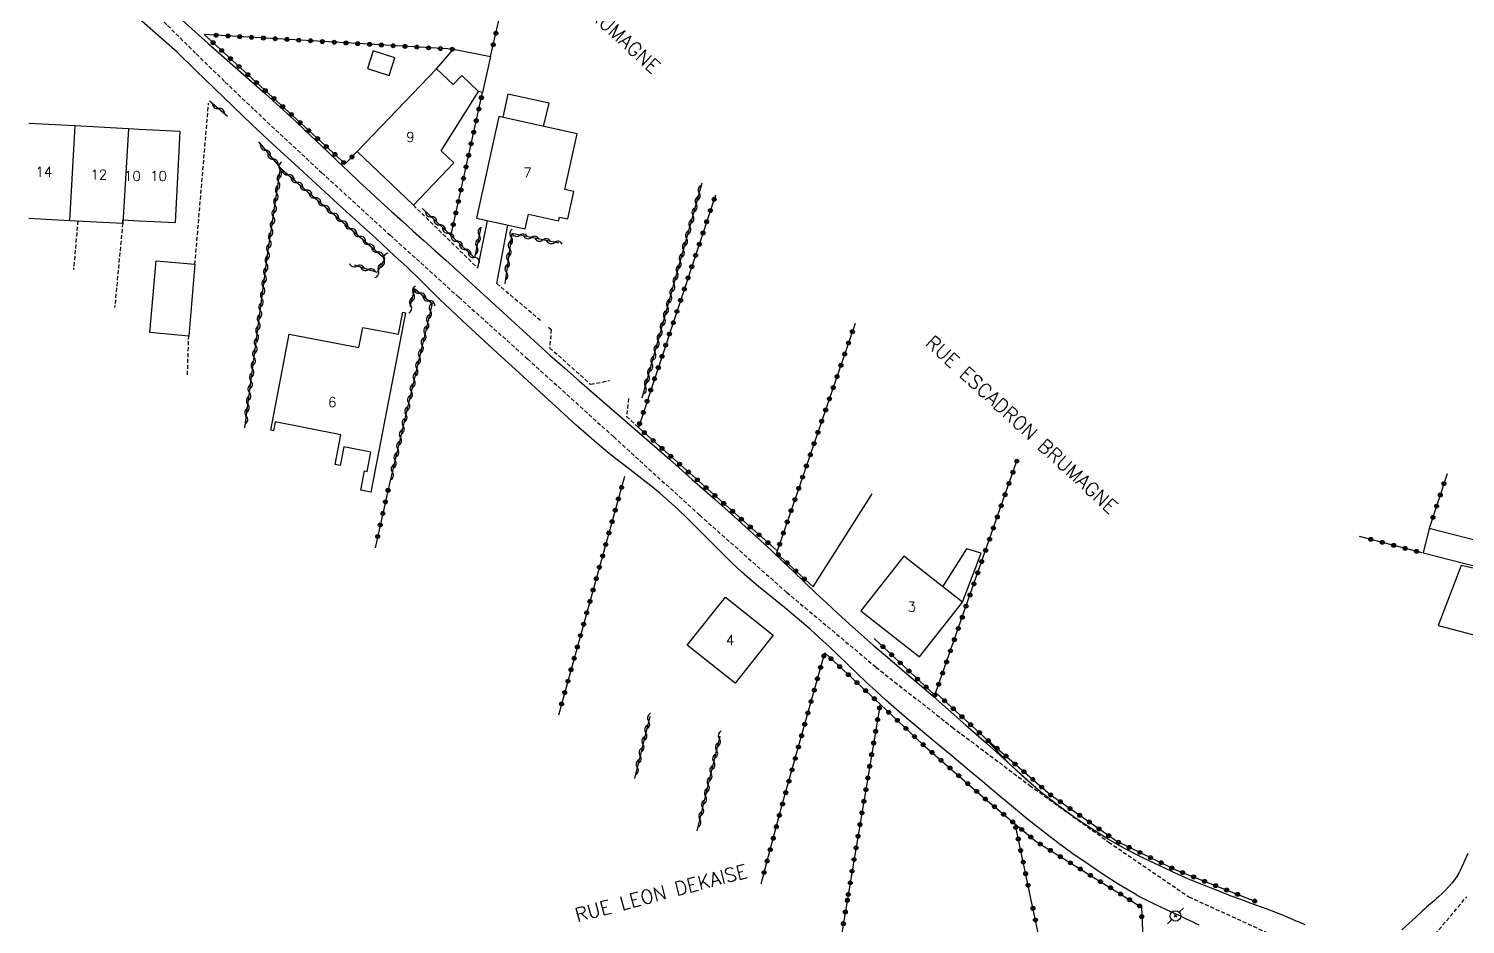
# Model space of a CAD drawing. Header units: millimetres. Extents: x 163000 to 164000, y 152000 to 153000.
# Drawn here: x 163000 to 163182.2, y 152667.5 to 152781.2 of the extents above; entities that cross this region are included whole.
import ezdxf
from ezdxf.enums import TextEntityAlignment as Align

# ---------------------------------------------------------------- set-up
doc = ezdxf.new("R2010")
doc.units = ezdxf.units.MM
doc.linetypes.add('DASHED', pattern=[0.75, 0.5, -0.25])
doc.layers.get('0').update_dxf_attribs({"linetype": 'CONTINUOUS'})
for name, color, linetype in [('W0001', 6, 'DASHED'), ('W0008', 7, 'CONTINUOUS'), ('W0017', 7, 'CONTINUOUS'), ('W0101', 7, 'CONTINUOUS'), ('W0104', 1, 'CONTINUOUS'), ('W0112', 1, 'DASHED'), ('W0310', 3, 'CONTINUOUS'), ('W0323', 7, 'CONTINUOUS'), ('W0473', 7, 'CONTINUOUS'), ('W0989', 7, 'CONTINUOUS'), ('W0991', 7, 'CONTINUOUS'), ('W1102', 7, 'CONTINUOUS')]:
    doc.layers.add(name, color=color, linetype=linetype)
doc.styles.get("Standard").update_dxf_attribs({"font": 'romans.shx', "width": 0.85})

# ---------------------------------------------------------------- blocks, each defined once
blk = doc.blocks.new('T473')
for p, q in [((-0.166667, 0.166667), (0.166667, -0.166667)), ((-0.166667, -0.166667), (0.166667, 0.166667)), ((0.500001, 0.500001), (1.000002, 1.000002)), ((-1.000002, -1.000002), (-0.500001, -0.500001))]:
    blk.add_line(p, q)
blk.add_ellipse((0, 0), major_axis=(0.471405, 0.471405), ratio=1, start_param=5.4977871438, end_param=11.780972451)
blk = doc.blocks.new('t323o')
at = {"color": 0, "linetype": 'Continuous'}
for radius in [0.25, 0.15]:
    blk.add_circle((0, 0), radius, dxfattribs=at)
blk = doc.blocks.new('t310o')
at = {"color": 0, "linetype": 'Continuous'}
for centre, start, end in [((-0.5, 0.38), 216.8699, 323.1304), ((0.5, -0.37), 36.8699, 143.1303)]:
    blk.add_arc(centre, 0.625, start, end, dxfattribs=at)

msp = doc.modelspace()

# ---------------------------------------------------------------- linework, layer by layer
at = {"layer": 'W0001'}
for points in [[(163014, 152785.19), (163017.61, 152781.56), (163021.25, 152777.96), (163024.92, 152774.39), (163028.62, 152770.85), (163037.19, 152762.85), (163045.85, 152754.95), (163054.55, 152747.09), (163063.27, 152739.26), (163074.2, 152729.36), (163085.11, 152719.42), (163096.15, 152709.63), (163107.47, 152700.15), (163117.14, 152692.53), (163126.98, 152685.13), (163136.99, 152677.95), (163147.15, 152671)], [(163147.15, 152671), (163172.57, 152659.38)], [(163172.57, 152659.38), (163182.41, 152671)]]:
    msp.add_lwpolyline(points, dxfattribs=at)
at = {"layer": 'W0008'}
for points in [[(163014, 152787.2), (163022.76, 152779.27)], [(163018.85, 152778.16), (163014, 152782.41)], [(163022.76, 152779.27), (163025.18, 152777.18), (163027.6, 152775.06), (163029.99, 152772.93), (163032.37, 152770.77), (163033.75, 152769.5), (163035.12, 152768.21), (163036.48, 152766.92), (163037.84, 152765.62), (163039.2, 152764.32), (163040.56, 152763.02), (163041.93, 152761.73), (163043.3, 152760.45), (163044.66, 152759.2), (163046.03, 152757.96), (163047.4, 152756.72), (163048.78, 152755.48), (163050.15, 152754.25), (163051.53, 152753.02), (163052.9, 152751.78), (163054.27, 152750.54), (163055.75, 152749.19), (163057.23, 152747.84), (163058.7, 152746.49), (163060.18, 152745.13), (163061.65, 152743.77), (163063.13, 152742.42), (163064.62, 152741.08), (163066.11, 152739.74), (163067.99, 152738.07), (163069.88, 152736.41), (163071.78, 152734.76), (163073.68, 152733.12), (163075.58, 152731.47), (163077.48, 152729.83), (163079.38, 152728.18), (163081.27, 152726.52), (163084.16, 152723.96), (163087.06, 152721.41), (163089.93, 152718.84), (163092.79, 152716.24), (163094.21, 152714.93), (163095.62, 152713.6), (163097.03, 152712.26), (163098.42, 152710.92), (163099.82, 152709.58), (163101.23, 152708.25), (163102.64, 152706.93), (163104.08, 152705.62), (163105.58, 152704.28), (163107.1, 152702.95), (163108.63, 152701.64), (163110.16, 152700.33), (163111.7, 152699.03), (163113.24, 152697.72), (163114.77, 152696.41), (163116.29, 152695.08), (163118.89, 152692.79), (163121.48, 152690.48), (163124.07, 152688.17), (163126.64, 152685.84)], [(163124.92, 152682.31), (163122.96, 152683.95), (163121.01, 152685.59), (163119.06, 152687.23), (163117.11, 152688.87), (163115, 152690.64), (163112.88, 152692.4), (163110.77, 152694.18), (163108.7, 152695.99), (163107.48, 152697.09), (163106.28, 152698.21), (163105.09, 152699.34), (163103.91, 152700.47), (163102.72, 152701.61), (163101.53, 152702.74), (163100.33, 152703.86), (163099.11, 152704.96), (163098.04, 152705.89), (163096.96, 152706.8), (163095.86, 152707.69), (163094.76, 152708.59), (163093.66, 152709.48), (163092.57, 152710.38), (163091.49, 152711.3), (163090.43, 152712.23), (163089.24, 152713.33), (163088.08, 152714.46), (163086.94, 152715.61), (163085.81, 152716.76), (163084.67, 152717.91), (163083.53, 152719.05), (163082.36, 152720.17), (163081.16, 152721.26), (163080.06, 152722.21), (163078.93, 152723.14), (163077.78, 152724.04), (163076.63, 152724.93), (163075.47, 152725.82), (163074.32, 152726.72), (163073.18, 152727.63), (163072.06, 152728.56), (163069.43, 152730.86), (163066.85, 152733.2), (163064.29, 152735.57), (163061.73, 152737.93), (163059.48, 152739.99), (163057.24, 152742.06), (163055, 152744.13), (163052.78, 152746.22), (163052.17, 152746.8), (163051.57, 152747.39), (163050.97, 152747.98), (163050.37, 152748.57), (163049.77, 152749.16), (163049.17, 152749.75), (163048.56, 152750.33), (163047.95, 152750.92), (163046.87, 152751.93), (163045.78, 152752.94), (163044.69, 152753.94), (163043.6, 152754.94), (163042.5, 152755.94), (163041.4, 152756.93), (163040.31, 152757.93), (163039.22, 152758.93), (163036.48, 152761.45), (163033.74, 152763.96), (163031.02, 152766.48), (163028.3, 152769.02), (163025.92, 152771.29), (163023.55, 152773.56), (163021.2, 152775.85), (163018.85, 152778.16)], [(163152.79, 152671), (163152.42, 152671.14), (163152.05, 152671.28), (163151.68, 152671.42), (163151.31, 152671.57), (163149.91, 152672.12), (163148.51, 152672.67), (163147.11, 152673.25), (163145.73, 152673.86), (163143.48, 152674.91), (163141.23, 152675.99), (163139.02, 152677.13), (163136.85, 152678.36), (163134.65, 152679.74), (163132.5, 152681.19), (163130.4, 152682.72), (163128.36, 152684.33), (163126.46, 152685.97), (163124.62, 152687.68), (163122.85, 152689.46), (163121.15, 152691.31)], [(163140.94, 152671), (163140.78, 152671.09), (163140.62, 152671.18), (163140.45, 152671.27), (163140.29, 152671.36), (163138.28, 152672.55), (163136.3, 152673.81), (163134.37, 152675.12), (163132.45, 152676.46), (163130.52, 152677.87), (163128.62, 152679.31), (163126.75, 152680.79), (163124.92, 152682.31)], [(163182.55, 152676.48), (163181.63, 152674.43), (163181.39, 152673.99), (163181.14, 152673.57), (163180.86, 152673.16), (163180.56, 152672.76), (163180.15, 152672.3), (163179.73, 152671.85), (163179.29, 152671.42), (163178.83, 152671)], [(163148.47, 152667.38), (163148.09, 152667.57), (163147.71, 152667.76), (163146.87, 152668.18), (163146.02, 152668.58), (163145.17, 152668.97), (163144.32, 152669.36), (163143.46, 152669.75), (163142.62, 152670.15), (163141.77, 152670.57), (163140.94, 152671)], [(163161.93, 152667.44), (163161.36, 152667.68), (163160.79, 152667.92), (163160.22, 152668.17), (163159.65, 152668.41), (163159.07, 152668.65), (163158.5, 152668.88), (163157.79, 152669.16), (163157.08, 152669.43), (163156.36, 152669.69), (163155.65, 152669.95), (163154.93, 152670.21), (163154.22, 152670.47), (163153.5, 152670.74), (163152.79, 152671)], [(163178.83, 152671), (163178.58, 152670.78), (163178.33, 152670.55), (163178.07, 152670.33), (163177.82, 152670.11), (163177.56, 152669.89), (163177.31, 152669.67), (163177.06, 152669.45), (163176.81, 152669.22), (163175.94, 152668.41), (163175.07, 152667.59), (163174.16, 152666.8)]]:
    msp.add_lwpolyline(points, dxfattribs=at)
at = {"layer": 'W0017'}
for points in [[(163056.97, 152750.77), (163058.21, 152756.79)], [(163059.36, 152748.82), (163060.79, 152756.23)], [(163099.5, 152710.32), (163106.98, 152722.15)]]:
    msp.add_lwpolyline(points, dxfattribs=at)
at = {"layer": 'W0101'}
for points in [[(163048.79, 152758.75), (163053.92, 152764.12), (163052.31, 152765.67), (163057.06, 152773.19), (163054.93, 152775.23), (163053.83, 152774.07), (163051.72, 152776.08), (163041.67, 152765.57)], [(163005.85, 152768.81), (163000, 152769.11)], [(163012.64, 152768.45), (163005.85, 152768.81)], [(163014, 152768.38), (163012.64, 152768.45)], [(163014, 152756.79), (163018.6, 152756.55), (163019.21, 152768.11), (163014, 152768.38)], [(163041.67, 152765.57), (163048.79, 152758.75)], [(163000, 152757.1), (163005.16, 152756.83)], [(163005.16, 152756.83), (163011.92, 152756.47), (163011.94, 152756.9)], [(163011.94, 152756.9), (163014, 152756.79)]]:
    msp.add_lwpolyline(points, dxfattribs=at)
for points in [[(163063.41, 152757.62), (163067.21, 152756.78), (163067.31, 152757.24), (163068.37, 152757.01), (163069.14, 152760.5), (163068.02, 152760.74), (163069.58, 152767.82), (163059.65, 152770.01), (163056.8, 152757.11), (163062.99, 152755.74), (163063.41, 152757.62)], [(163042.37, 152743.25), (163046.89, 152742.38), (163047.44, 152745.19), (163047.8, 152745.12), (163043.41, 152722.33), (163042.14, 152722.58), (163042.61, 152725.04), (163042.94, 152724.97), (163043.41, 152727.42), (163039.96, 152728.08), (163039.51, 152725.73), (163038.88, 152725.85), (163039.61, 152729.64), (163031.28, 152731.25), (163031.06, 152730.14), (163030.7, 152730.21), (163033.05, 152742.41), (163041.88, 152740.71), (163042.37, 152743.25)], [(163195.48, 152719.16), (163187, 152721.33), (163185.56, 152715.7), (163177.66, 152717.72), (163176.87, 152714.63), (163193.26, 152710.44)], [(163105.57, 152707.28), (163112.99, 152701.44), (163118.44, 152708.37), (163111.02, 152714.21)], [(163181.72, 152713.06), (163178.8, 152705.43), (163186.71, 152703.35), (163186.99, 152706.13), (163188.8, 152706.13), (163189.63, 152711.26), (163181.72, 152713.06)], [(163088.37, 152709.02), (163094.44, 152704.19), (163089.61, 152698.12), (163083.54, 152702.95), (163088.37, 152709.02)]]:
    msp.add_lwpolyline(points, close=True, dxfattribs=at)
at = {"layer": 'W0104'}
for points in [[(163042.98, 152776.09), (163045.72, 152775.23), (163046.42, 152777.48), (163043.69, 152778.33), (163042.98, 152776.09)], [(163021.08, 152751.26), (163020.29, 152742.15), (163015.36, 152742.59), (163016.16, 152751.69), (163021.08, 152751.26)]]:
    msp.add_lwpolyline(points, close=True, dxfattribs=at)
for points in [[(163051.72, 152776.08), (163053.89, 152778.54), (163058.58, 152777.65), (163057.57, 152773.07), (163057.06, 152773.19)], [(163065.31, 152768.76), (163066.03, 152771.72), (163060.77, 152772.84), (163060.12, 152769.91)], [(163118.44, 152708.37), (163120.83, 152714.62), (163118.96, 152715.14), (163115.92, 152710.35)]]:
    msp.add_lwpolyline(points, dxfattribs=at)
at = {"layer": 'W0112'}
for points in [[(163021.08, 152751.26), (163022.81, 152771.7)], [(163048.79, 152758.75), (163056.97, 152750.77)], [(163006.23, 152756.77), (163005.68, 152750.6)], [(163011.92, 152756.47), (163010.9, 152745.77)], [(163059.36, 152748.82), (163064.96, 152744.13)], [(163065.93, 152743.27), (163066.27, 152742.99), (163066.08, 152740.67), (163071.27, 152736.03), (163073.66, 152736.5)], [(163020.14, 152737.24), (163020.29, 152742.15)], [(163076.09, 152734.21), (163075.83, 152731.94), (163077.34, 152730.56)]]:
    msp.add_lwpolyline(points, dxfattribs=at)
at = {"layer": 'W0310'}
for points in [[(163022.94, 152772), (163025.22, 152770.06)], [(163029.13, 152766.82), (163031.94, 152763.45)], [(163027.41, 152730.52), (163030.35, 152752.72), (163031.94, 152763.45), (163045.19, 152752), (163044.21, 152750.2), (163041.31, 152751.15)], [(163077.83, 152734.31), (163085.42, 152761.6)], [(163057.36, 152755.98), (163056.53, 152752.08), (163049.96, 152758.33)], [(163067.23, 152753.93), (163061.27, 152755.18), (163060.38, 152748.77)], [(163048.4, 152745.9), (163048.96, 152748.15), (163051.16, 152746.27), (163045.77, 152723.44)], [(163078.77, 152693.86), (163076.83, 152686)], [(163084.79, 152679.38), (163087.69, 152691.39)]]:
    msp.add_lwpolyline(points, dxfattribs=at)
at = {"layer": 'W0323'}
for points in [[(163058.58, 152777.65), (163060.22, 152784.77)], [(163022.27, 152780.41), (163040.14, 152764.01), (163041.67, 152765.57)], [(163053.89, 152778.54), (163022.27, 152780.41)], [(163053.53, 152754.84), (163057.57, 152773.07)], [(163087.12, 152760.03), (163077.34, 152730.56), (163094.89, 152714.93)], [(163104.84, 152743.74), (163094.87, 152714.62), (163099.5, 152710.32)], [(163107.26, 152703.76), (163114.95, 152696.57), (163125.35, 152726.3)], [(163179.93, 152724.68), (163177.66, 152717.72)], [(163045.77, 152723.44), (163043.93, 152715.26)], [(163075.59, 152724.34), (163067.19, 152694.03)], [(163176.76, 152714.65), (163168.79, 152716.74)], [(163092.89, 152672.64), (163095.55, 152682.53), (163100.97, 152701.96), (163108.01, 152695.45), (163103.91, 152671)], [(163108.01, 152695.45), (163113.39, 152690.36), (163121.36, 152683.4), (163127.78, 152678.01), (163139.05, 152671)], [(163115.07, 152696.89), (163121.15, 152691.31), (163129.59, 152683.96), (163138.01, 152678.04), (163145.6, 152674.37), (163154.12, 152671)], [(163127.08, 152671), (163125.12, 152680.25)], [(163103.91, 152671), (163100.12, 152648.36)], [(163139.05, 152671), (163141.14, 152669.7), (163141.96, 152651.25), (163137.53, 152650.16), (163132.99, 152648.57), (163131.9, 152648.25), (163127.08, 152671)], [(163154.12, 152671), (163155.66, 152670.39)]]:
    msp.add_lwpolyline(points, dxfattribs=at)
at = {"layer": 'W1102'}
for points in [[(163005.85, 152768.81), (163005.16, 152756.83)], [(163012.64, 152768.45), (163011.92, 152756.47)]]:
    msp.add_lwpolyline(points, dxfattribs=at)

# ---------------------------------------------------------------- block references
at = {"layer": 'W0310'}
for p, rotation in [((163024.08, 152771.03), 319.6741655771381), ((163030.02, 152765.75), 309.849913955541), ((163030.98, 152764.6), 309.849913955541), ((163031.69, 152761.73), 81.55247311336689), ((163031.91, 152763.22), 81.55247311336689), ((163032.9, 152762.62), 319.1819271936199), ((163031.47, 152760.25), 81.55247311336689), ((163034.03, 152761.64), 319.1819271936199), ((163035.17, 152760.66), 319.1819271936199), ((163085.06, 152760.33), 74.46838943445539), ((163031.25, 152758.76), 81.55247311336689), ((163036.31, 152759.68), 319.1819271936199), ((163037.44, 152758.7), 319.1819271936199), ((163084.66, 152758.88), 74.46838943445539), ((163031.03, 152757.28), 81.55247311336689), ((163038.58, 152757.72), 319.1819271936199), ((163039.71, 152756.74), 319.1819271936199), ((163051.05, 152757.29), 136.3971836416907), ((163084.26, 152757.44), 74.46838943445539), ((163030.59, 152754.31), 81.55247311336689), ((163030.81, 152755.8), 81.55247311336689), ((163040.85, 152755.76), 319.1819271936199), ((163041.98, 152754.78), 319.1819271936199), ((163052.13, 152756.26), 136.3971836416907), ((163053.22, 152755.22), 136.3971836416907), ((163057.14, 152754.95), 257.9574257922759), ((163061.2, 152754.71), 262.1309166021242), ((163062.28, 152754.96), 168.1617947389206), ((163083.45, 152754.55), 74.46838943445539), ((163083.86, 152755.99), 74.46838943445539), ((163030.36, 152752.83), 81.55247311336689), ((163043.12, 152753.8), 319.1819271936199), ((163044.25, 152752.81), 319.1819271936199), ((163054.31, 152754.19), 136.3971836416907), ((163055.39, 152753.15), 136.3971836416907), ((163056.83, 152753.48), 257.9574257922759), ((163061, 152753.23), 262.1309166021242), ((163063.74, 152754.66), 168.1617947389206), ((163065.21, 152754.35), 168.1617947389206), ((163066.68, 152754.04), 168.1617947389206), ((163083.05, 152753.1), 74.46838943445539), ((163030.17, 152751.34), 82.44714431148674), ((163045.07, 152751.78), 241.4486120844136), ((163056.48, 152752.12), 136.3971836416907), ((163060.79, 152751.74), 262.1309166021242), ((163082.65, 152751.66), 74.46838943445539), ((163029.97, 152749.86), 82.44714431148674), ((163041.64, 152751.05), 161.7228890819026), ((163043.06, 152750.58), 161.7228890819026), ((163044.35, 152750.46), 241.4486120844136), ((163060.59, 152750.25), 262.1309166021242), ((163082.25, 152750.21), 74.46838943445539), ((163029.77, 152748.37), 82.44714431148674), ((163048.81, 152747.53), 76.12245696888091), ((163049.61, 152747.6), 319.4556088013183), ((163081.45, 152747.32), 74.46838943445539), ((163081.85, 152748.76), 74.46838943445539), ((163029.38, 152745.39), 82.44714431148674), ((163029.57, 152746.88), 82.44714431148674), ((163048.45, 152746.08), 76.12245696888091), ((163050.75, 152746.62), 319.4556088013183), ((163050.94, 152745.34), 256.7186402945338), ((163081.04, 152745.87), 74.46838943445539), ((163029.18, 152743.91), 82.44714431148674), ((163050.6, 152743.88), 256.7186402945338), ((163080.64, 152744.43), 74.46838943445539), ((163028.98, 152742.42), 82.44714431148674), ((163050.25, 152742.42), 256.7186402945338), ((163080.24, 152742.98), 74.46838943445539), ((163028.79, 152740.93), 82.44714431148674), ((163049.91, 152740.96), 256.7186402945338), ((163079.44, 152740.09), 74.46838943445539), ((163079.84, 152741.54), 74.46838943445539), ((163028.39, 152737.96), 82.44714431148674), ((163028.59, 152739.45), 82.44714431148674), ((163049.22, 152738.04), 256.7186402945338), ((163049.56, 152739.5), 256.7186402945338), ((163079.04, 152738.65), 74.46838943445539), ((163028.19, 152736.47), 82.44714431148674), ((163048.88, 152736.58), 256.7186402945338), ((163078.63, 152737.2), 74.46838943445539), ((163028, 152734.99), 82.44714431148674), ((163048.53, 152735.12), 256.7186402945338), ((163078.23, 152735.76), 74.46838943445539), ((163027.8, 152733.5), 82.44714431148674), ((163048.19, 152733.66), 256.7186402945338), ((163027.6, 152732.01), 82.44714431148674), ((163047.5, 152730.74), 256.7186402945338), ((163047.84, 152732.2), 256.7186402945338), ((163047.15, 152729.28), 256.7186402945338), ((163046.81, 152727.82), 256.7186402945338), ((163046.46, 152726.36), 256.7186402945338), ((163046.12, 152724.9), 256.7186402945338), ((163078.63, 152693.28), 256.1443374210648), ((163078.27, 152691.82), 256.1443374210648), ((163087.61, 152691.04), 76.40844009749173), ((163077.55, 152688.91), 256.1443374210648), ((163077.91, 152690.37), 256.1443374210648), ((163087.26, 152689.58), 76.40844009749173), ((163077.19, 152687.45), 256.1443374210648), ((163086.9, 152688.12), 76.40844009749173), ((163086.2, 152685.21), 76.40844009749173), ((163086.55, 152686.67), 76.40844009749173), ((163085.85, 152683.75), 76.40844009749173), ((163085.49, 152682.29), 76.40844009749173), ((163085.14, 152680.83), 76.40844009749173)]:
    msp.add_blockref('t310o', p, dxfattribs=dict(at, rotation=rotation))
at = {"layer": 'W0323'}
for p, rotation in [((163059.26, 152780.58), 77.05395318295172), ((163023.38, 152779.4), 317.4366500568013), ((163023.77, 152780.33), 176.6058744692284), ((163025.27, 152780.24), 176.6058744692284), ((163026.77, 152780.15), 176.6058744692284), ((163028.26, 152780.06), 176.6058744692284), ((163029.76, 152779.97), 176.6058744692284), ((163031.26, 152779.88), 176.6058744692284), ((163032.76, 152779.79), 176.6058744692284), ((163034.25, 152779.7), 176.6058744692284), ((163035.75, 152779.62), 176.6058744692284), ((163037.25, 152779.53), 176.6058744692284), ((163038.75, 152779.44), 176.6058744692284), ((163040.24, 152779.35), 176.6058744692284), ((163041.74, 152779.26), 176.6058744692284), ((163043.24, 152779.17), 176.6058744692284), ((163044.73, 152779.08), 176.6058744692284), ((163046.23, 152778.99), 176.6058744692284), ((163047.73, 152778.91), 176.6058744692284), ((163049.23, 152778.82), 176.6058744692284), ((163058.92, 152779.12), 77.05395318295172), ((163024.48, 152778.39), 317.4366500568013), ((163025.59, 152777.37), 317.4366500568013), ((163050.72, 152778.73), 176.6058744692284), ((163052.22, 152778.64), 176.6058744692284), ((163053.72, 152778.55), 176.6058744692284), ((163026.69, 152776.36), 317.4366500568013), ((163027.8, 152775.34), 317.4366500568013), ((163028.9, 152774.33), 317.4366500568013), ((163030.01, 152773.31), 317.4366500568013), ((163031.11, 152772.3), 317.4366500568013), ((163057.42, 152772.41), 77.51453261685272), ((163032.22, 152771.28), 317.4366500568013), ((163033.32, 152770.27), 317.4366500568013), ((163057.1, 152770.95), 77.51453261685272), ((163034.43, 152769.25), 317.4366500568013), ((163035.53, 152768.24), 317.4366500568013), ((163056.45, 152768.02), 77.51453261685272), ((163056.77, 152769.48), 77.51453261685272), ((163036.64, 152767.22), 317.4366500568013), ((163037.74, 152766.21), 317.4366500568013), ((163056.12, 152766.55), 77.51453261685272), ((163038.85, 152765.2), 317.4366500568013), ((163039.95, 152764.18), 317.4366500568013), ((163041.01, 152764.89), 45.71625599410378), ((163055.8, 152765.09), 77.51453261685272), ((163055.48, 152763.62), 77.51453261685272), ((163054.83, 152760.7), 77.51453261685272), ((163055.15, 152762.16), 77.51453261685272), ((163054.5, 152759.23), 77.51453261685272), ((163086.95, 152759.5), 251.6251737186566), ((163054.18, 152757.77), 77.51453261685272), ((163086.48, 152758.08), 251.6251737186566), ((163053.85, 152756.3), 77.51453261685272), ((163085.53, 152755.23), 251.6251737186566), ((163086, 152756.66), 251.6251737186566), ((163085.06, 152753.81), 251.6251737186566), ((163084.59, 152752.39), 251.6251737186566), ((163084.11, 152750.96), 251.6251737186566), ((163083.17, 152748.11), 251.6251737186566), ((163083.64, 152749.54), 251.6251737186566), ((163082.69, 152746.69), 251.6251737186566), ((163082.22, 152745.27), 251.6251737186566), ((163081.28, 152742.42), 251.6251737186566), ((163081.75, 152743.84), 251.6251737186566), ((163104.48, 152742.7), 251.0967635019495), ((163080.8, 152741), 251.6251737186566), ((163103.99, 152741.28), 251.0967635019495), ((163080.33, 152739.57), 251.6251737186566), ((163103.51, 152739.86), 251.0967635019495), ((163079.86, 152738.15), 251.6251737186566), ((163102.54, 152737.02), 251.0967635019495), ((163103.02, 152738.44), 251.0967635019495), ((163078.91, 152735.3), 251.6251737186566), ((163079.38, 152736.73), 251.6251737186566), ((163102.05, 152735.6), 251.0967635019495), ((163078.44, 152733.88), 251.6251737186566), ((163101.57, 152734.18), 251.0967635019495), ((163077.97, 152732.46), 251.6251737186566), ((163100.59, 152731.35), 251.0967635019495), ((163101.08, 152732.77), 251.0967635019495), ((163077.49, 152731.03), 251.6251737186566), ((163078.09, 152729.89), 318.3242761848844), ((163100.11, 152729.93), 251.0967635019495), ((163079.21, 152728.9), 318.3242761848844), ((163080.33, 152727.9), 318.3242761848844), ((163099.62, 152728.51), 251.0967635019495), ((163081.45, 152726.9), 318.3242761848844), ((163082.57, 152725.9), 318.3242761848844), ((163099.14, 152727.09), 251.0967635019495), ((163125.34, 152726.28), 70.71418581828152), ((163083.69, 152724.91), 318.3242761848844), ((163098.16, 152724.25), 251.0967635019495), ((163098.65, 152725.67), 251.0967635019495), ((163124.85, 152724.87), 70.71418581828152), ((163045.58, 152722.58), 257.3121666582761), ((163075.2, 152722.94), 254.5062332199418), ((163084.81, 152723.91), 318.3242761848844), ((163085.93, 152722.91), 318.3242761848844), ((163097.68, 152722.83), 251.0967635019495), ((163124.35, 152723.45), 70.71418581828152), ((163179.52, 152723.42), 251.9266292423082), ((163045.25, 152721.11), 257.3121666582761), ((163074.8, 152721.49), 254.5062332199418), ((163087.05, 152721.92), 318.3242761848844), ((163088.17, 152720.92), 318.3242761848844), ((163097.19, 152721.41), 251.0967635019495), ((163123.36, 152720.62), 70.71418581828152), ((163123.86, 152722.03), 70.71418581828152), ((163178.59, 152720.57), 251.9266292423082), ((163179.06, 152721.99), 251.9266292423082), ((163044.92, 152719.65), 257.3121666582761), ((163074, 152718.6), 254.5062332199418), ((163074.4, 152720.05), 254.5062332199418), ((163089.29, 152719.92), 318.3242761848844), ((163090.41, 152718.92), 318.3242761848844), ((163096.22, 152718.57), 251.0967635019495), ((163096.71, 152719.99), 251.0967635019495), ((163122.87, 152719.2), 70.71418581828152), ((163178.12, 152719.14), 251.9266292423082), ((163044.59, 152718.19), 257.3121666582761), ((163073.6, 152717.16), 254.5062332199418), ((163091.53, 152717.93), 318.3242761848844), ((163092.65, 152716.93), 318.3242761848844), ((163095.73, 152717.15), 251.0967635019495), ((163122.37, 152717.79), 70.71418581828152), ((163044.26, 152716.72), 257.3121666582761), ((163073.2, 152715.71), 254.5062332199418), ((163093.77, 152715.93), 318.3242761848844), ((163095.25, 152715.74), 251.0967635019495), ((163121.38, 152714.96), 70.71418581828152), ((163121.88, 152716.37), 70.71418581828152), ((163170.24, 152716.36), 165.2954735728514), ((163171.69, 152715.98), 165.2954735728514), ((163173.14, 152715.6), 165.2954735728514), ((163174.59, 152715.22), 165.2954735728514), ((163072.8, 152714.26), 254.5062332199418), ((163095.1, 152714.4), 317.1705216637619), ((163096.2, 152713.38), 317.1705216637619), ((163120.89, 152713.54), 70.71418581828152), ((163176.04, 152714.83), 165.2954735728514), ((163071.99, 152711.37), 254.5062332199418), ((163072.39, 152712.82), 254.5062332199418), ((163097.3, 152712.36), 317.1705216637619), ((163098.4, 152711.34), 317.1705216637619), ((163120.39, 152712.12), 70.71418581828152), ((163071.59, 152709.93), 254.5062332199418), ((163119.89, 152710.71), 70.71418581828152), ((163071.19, 152708.48), 254.5062332199418), ((163118.9, 152707.88), 70.71418581828152), ((163119.4, 152709.29), 70.71418581828152), ((163070.79, 152707.04), 254.5062332199418), ((163118.41, 152706.46), 70.71418581828152), ((163069.99, 152704.15), 254.5062332199418), ((163070.39, 152705.59), 254.5062332199418), ((163117.91, 152705.04), 70.71418581828152), ((163069.59, 152702.7), 254.5062332199418), ((163108.36, 152702.73), 316.9058146516255), ((163116.92, 152702.21), 70.71418581828152), ((163117.42, 152703.63), 70.71418581828152), ((163069.19, 152701.26), 254.5062332199418), ((163100.86, 152701.56), 74.42745528153495), ((163101.76, 152701.22), 317.245740908772), ((163109.45, 152701.71), 316.9058146516255), ((163110.55, 152700.69), 316.9058146516255), ((163116.43, 152700.8), 70.71418581828152), ((163068.79, 152699.81), 254.5062332199418), ((163100.05, 152698.67), 74.42745528153495), ((163100.45, 152700.11), 74.42745528153495), ((163102.87, 152700.21), 317.245740908772), ((163103.97, 152699.19), 317.245740908772), ((163111.65, 152699.66), 316.9058146516255), ((163112.74, 152698.64), 316.9058146516255), ((163115.93, 152699.38), 70.71418581828152), ((163067.99, 152696.92), 254.5062332199418), ((163068.39, 152698.36), 254.5062332199418), ((163099.65, 152697.22), 74.42745528153495), ((163105.07, 152698.17), 317.245740908772), ((163106.17, 152697.15), 317.245740908772), ((163113.84, 152697.61), 316.9058146516255), ((163115.44, 152697.97), 70.71418581828152), ((163067.59, 152695.47), 254.5062332199418), ((163099.25, 152695.78), 74.42745528153495), ((163107.27, 152696.13), 317.245740908772), ((163107.92, 152694.96), 260.495783187949), ((163114.93, 152696.59), 316.9058146516255), ((163116.17, 152695.87), 317.4782244081036), ((163117.28, 152694.86), 317.4782244081036), ((163098.84, 152694.33), 74.42745528153495), ((163107.67, 152693.48), 260.495783187949), ((163109.09, 152694.42), 316.5951642398913), ((163110.18, 152693.39), 316.5951642398913), ((163118.38, 152693.85), 317.4782244081036), ((163098.04, 152691.44), 74.42745528153495), ((163098.44, 152692.89), 74.42745528153495), ((163107.43, 152692), 260.495783187949), ((163111.27, 152692.36), 316.5951642398913), ((163112.36, 152691.33), 316.5951642398913), ((163119.49, 152692.83), 317.4782244081036), ((163120.59, 152691.82), 317.4782244081036), ((163097.64, 152690), 74.42745528153495), ((163107.18, 152690.52), 260.495783187949), ((163113.46, 152690.3), 318.8682030858043), ((163121.71, 152690.82), 318.9418818029473), ((163122.84, 152689.83), 318.9418818029473), ((163097.23, 152688.55), 74.42745528153495), ((163106.93, 152689.04), 260.495783187949), ((163114.59, 152689.32), 318.8682030858043), ((163115.72, 152688.33), 318.8682030858043), ((163123.98, 152688.85), 318.9418818029473), ((163125.11, 152687.86), 318.9418818029473), ((163096.83, 152687.11), 74.42745528153495), ((163106.44, 152686.08), 260.495783187949), ((163106.68, 152687.56), 260.495783187949), ((163116.85, 152687.34), 318.8682030858043), ((163117.98, 152686.36), 318.8682030858043), ((163126.24, 152686.88), 318.9418818029473), ((163127.37, 152685.89), 318.9418818029473), ((163096.03, 152684.22), 74.42745528153495), ((163096.43, 152685.66), 74.42745528153495), ((163106.19, 152684.6), 260.495783187949), ((163119.11, 152685.37), 318.8682030858043), ((163120.23, 152684.38), 318.8682030858043), ((163128.5, 152684.91), 318.9418818029473), ((163129.63, 152683.93), 324.8747601088423), ((163095.62, 152682.77), 74.42745528153495), ((163105.94, 152683.12), 260.495783187949), ((163121.36, 152683.4), 320.008632918931), ((163122.51, 152682.43), 320.008632918931), ((163130.86, 152683.06), 324.8747601088423), ((163132.09, 152682.2), 324.8747601088423), ((163095.23, 152681.33), 74.90155240234259), ((163105.69, 152681.65), 260.495783187949), ((163123.66, 152681.47), 320.008632918931), ((163124.81, 152680.5), 320.008632918931), ((163133.31, 152681.34), 324.8747601088423), ((163134.54, 152680.48), 324.8747601088423), ((163094.84, 152679.88), 74.90155240234259), ((163105.2, 152678.69), 260.495783187949), ((163105.45, 152680.17), 260.495783187949), ((163125.21, 152679.8), 101.9645979518338), ((163125.96, 152679.54), 320.008632918931), ((163127.11, 152678.58), 320.008632918931), ((163135.77, 152679.61), 324.8747601088423), ((163137, 152678.75), 324.8747601088423), ((163094.06, 152676.98), 74.90155240234259), ((163094.45, 152678.43), 74.90155240234259), ((163104.95, 152677.21), 260.495783187949), ((163125.52, 152678.34), 101.9645979518338), ((163125.83, 152676.87), 101.9645979518338), ((163128.31, 152677.68), 328.1073817303802), ((163129.59, 152676.89), 328.1073817303802), ((163138.24, 152677.92), 334.2418807172469), ((163139.59, 152677.27), 334.2418807172469), ((163093.67, 152675.53), 74.90155240234259), ((163104.7, 152675.73), 260.495783187949), ((163126.15, 152675.4), 101.9645979518338), ((163130.86, 152676.1), 328.1073817303802), ((163132.13, 152675.31), 328.1073817303802), ((163140.95, 152676.62), 334.2418807172469), ((163142.3, 152675.97), 334.2418807172469), ((163143.65, 152675.32), 334.2418807172469), ((163093.28, 152674.08), 74.90155240234259), ((163104.45, 152674.25), 260.495783187949), ((163126.46, 152673.93), 101.9645979518338), ((163133.41, 152674.51), 328.1073817303802), ((163134.68, 152673.72), 328.1073817303802), ((163145, 152674.66), 334.2418807172469), ((163146.37, 152674.07), 338.4074097863686), ((163147.77, 152673.52), 338.4074097863686), ((163103.96, 152671.29), 260.495783187949), ((163104.21, 152672.77), 260.495783187949), ((163126.77, 152672.47), 101.9645979518338), ((163135.95, 152672.93), 328.1073817303802), ((163137.23, 152672.14), 328.1073817303802), ((163138.5, 152671.34), 328.1073817303802), ((163149.16, 152672.96), 338.4074097863686), ((163150.56, 152672.41), 338.4074097863686), ((163151.95, 152671.86), 338.4074097863686), ((163153.35, 152671.31), 338.4074097863686), ((163103.84, 152670.55), 260.495783187949), ((163127.39, 152669.53), 101.9645979518338), ((163139.64, 152670.63), 328.1073817303802), ((163140.91, 152669.84), 328.1073817303802), ((163155.52, 152670.45), 338.4074097863686), ((163103.34, 152667.59), 260.495783187949), ((163103.59, 152669.07), 260.495783187949), ((163127.7, 152668.07), 101.9645979518338), ((163141.19, 152668.47), 272.5539470735208)]:
    msp.add_blockref('t323o', p, dxfattribs=dict(at, rotation=rotation))
at = {"layer": 'W0473'}
msp.add_blockref('T473', (163145.47, 152668.57), dxfattribs=at)

# ---------------------------------------------------------------- texts
at = {"layer": 'W0989'}
for s, rotation, p in [('RUE ESCADRON BRUMAGNE', 317.3202, (163055.61, 152796.98)), ('RUE ESCADRON BRUMAGNE', 317.3202, (163113.62, 152741.12)), ('RUE LEON DEKAISE', 14.6574, (163069.57, 152667.8))]:
    msp.add_text(s, height=1.75, rotation=rotation, dxfattribs=at).set_placement(p)
at = {"layer": 'W0991'}
for s, p in [('9', (163048.42, 152767.42)), ('14', (163001.94, 152763)), ('12', (163008.89, 152762.64)), ('10', (163013.14, 152762.46)), ('10', (163016.46, 152762.46)), ('7', (163063.28, 152762.88)), ('6', (163038.5, 152733.76)), ('3', (163112.01, 152707.82)), ('4', (163088.99, 152703.57))]:
    msp.add_text(s, height=1.25, dxfattribs=at).set_placement(p, align=Align.MIDDLE_CENTER)

doc.saveas('drawing.dxf')
